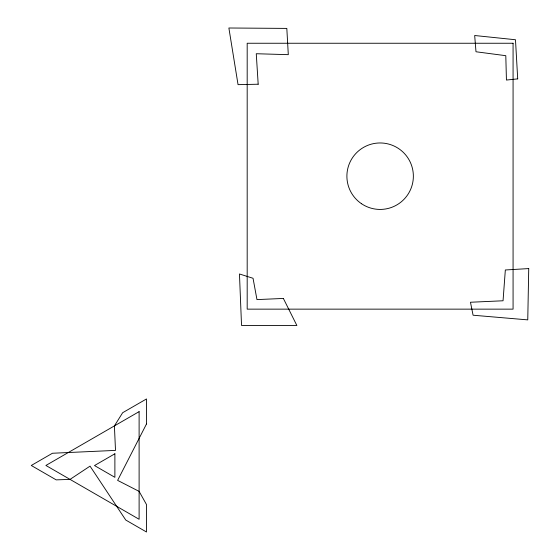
<?xml version="1.0" encoding="UTF-8"?>
<svg xmlns="http://www.w3.org/2000/svg" width="560" height="560" viewBox="0 0 560 560"><rect width="100%" height="100%" fill="white"/><g stroke="black" fill="none" stroke-linecap="round" stroke-linejoin="round"><path stroke-width="0.84" d="M528.731 268.576L527.758 319.879L473.081 315.217L470.47 302.246L503.048 300.776L505.337 269.976L528.731 268.576M146.489 423.983L117.621 480.375L139.111 491.379L146.489 504.546L146.489 532L125.748 520.03L90.041 466.137L70.035 479.388L56.189 479.871L31.269 465.479L52.451 453.25L115.507 450.394L114.401 425.908L122.661 412.713L146.489 398.958L146.489 423.983M139.111 411.642L45.899 465.458L139.111 519.274L139.111 411.642M114.884 453.782L94.5 465.556L114.884 477.323L114.884 453.782M517.706 78.876L506.436 80.052L505.799 55.692L475.993 51.765L474.677 35.511L515.48 39.746L517.706 78.876M283.367 298.438L256.963 299.6L253.043 278.278L239.463 273.973L241.535 325.458L296.87 325.507L283.367 298.438M258.181 84.224L238.049 84.651L228.879 28L286.818 28.406L288.302 54.663L256.263 53.732L258.181 84.224M513.072 43.253L247.184 43.253L247.184 309.141L513.072 309.141L513.072 43.253M361.501 203.721A33.236 33.236 0 0 0 413.28 178.57A33.236 33.236 0 0 0 365.61 146.3A33.236 33.236 0 0 0 361.501 203.721"/></g></svg>
